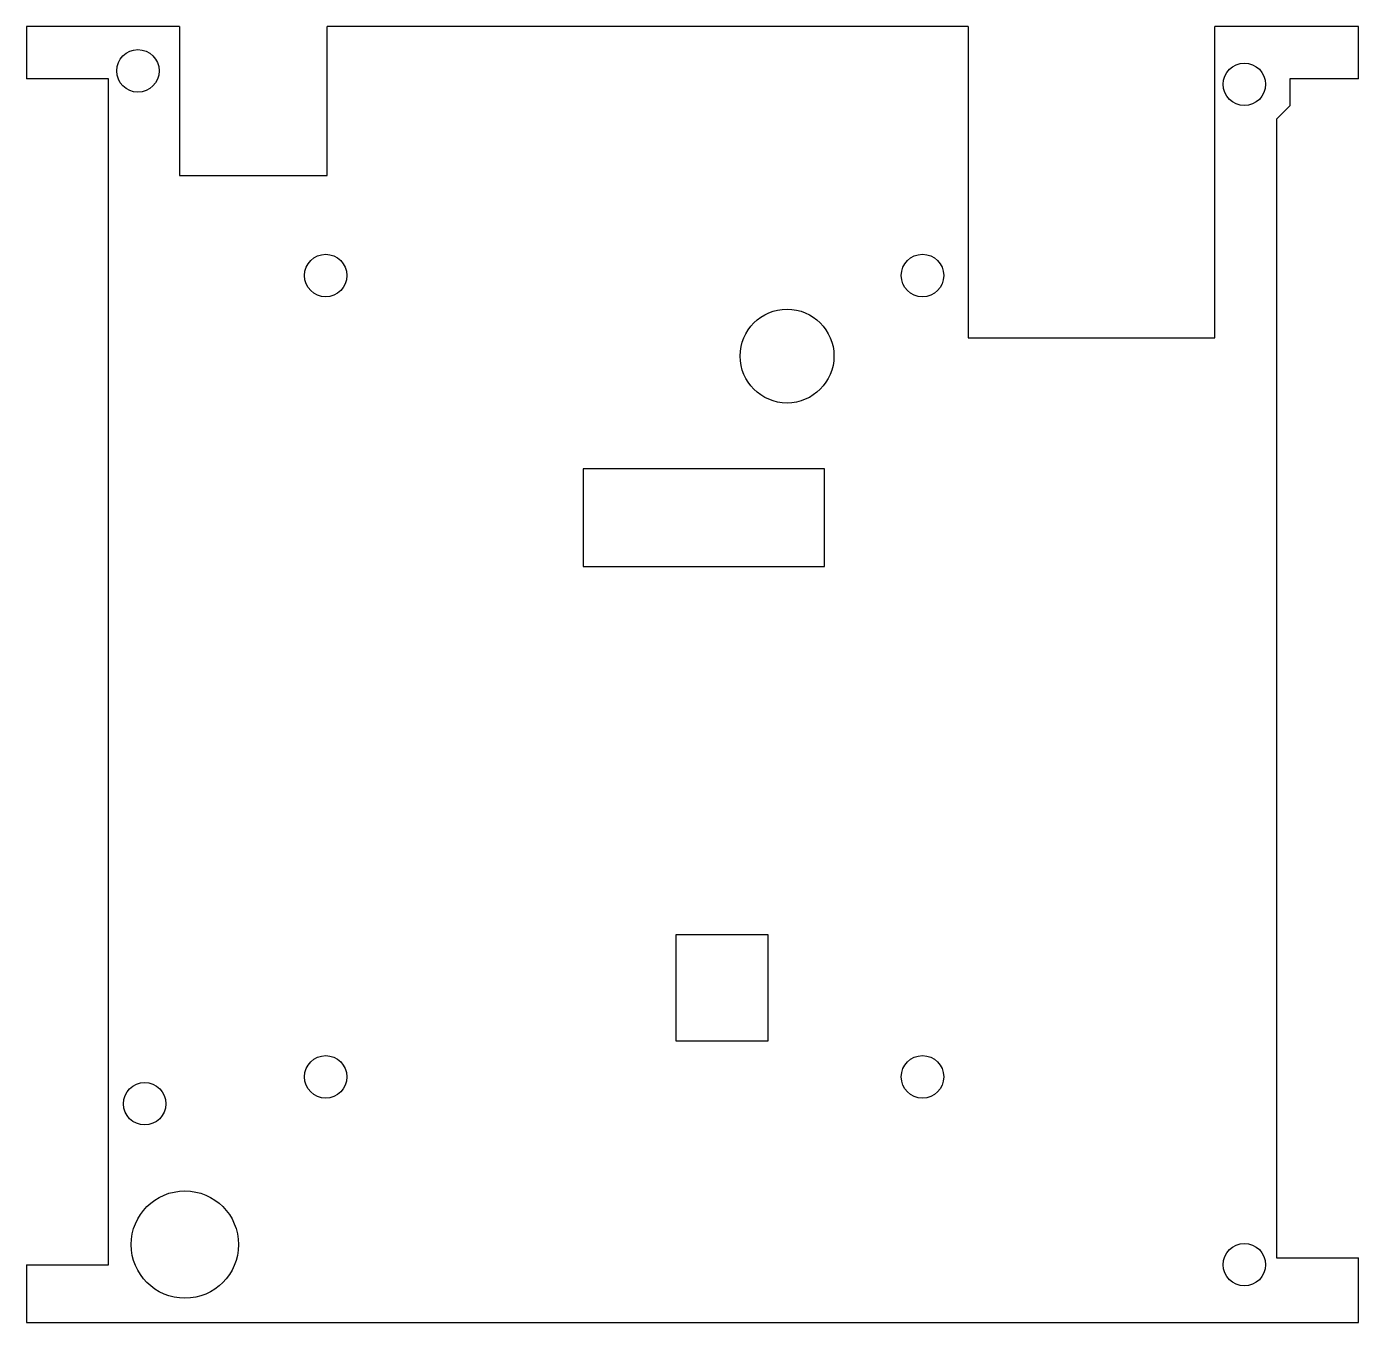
# Model space of a CAD drawing. Header units: millimetres. Extents: x -17.9 to 81.4, y -13.9 to 82.7.
import ezdxf

# ---------------------------------------------------------------- set-up
doc = ezdxf.new("R2010")
doc.units = ezdxf.units.MM

msp = doc.modelspace()

# ---------------------------------------------------------------- linework, layer by layer
at = {"color": 7, "linetype": 'Continuous', "lineweight": 25}
for p, q in [((-6.48, 82.72), (-17.88, 82.72)), ((-17.88, 82.72), (-17.88, 78.82)), ((-6.48, 82.72), (-6.48, 71.62)), ((52.32, 82.72), (4.52, 82.72)), ((4.52, 71.62), (4.52, 82.72)), ((52.32, 82.72), (52.32, 59.52)), ((81.42, 82.72), (70.72, 82.72)), ((70.72, 59.52), (70.72, 82.72)), ((81.42, 78.82), (81.42, 82.72)), ((-11.78, 78.82), (-17.88, 78.82)), ((-11.78, -9.58), (-11.78, 78.82)), ((76.32, 78.82), (76.32, 76.82)), ((81.42, 78.82), (76.32, 78.82)), ((75.32, 75.82), (76.32, 76.82)), ((75.32, 75.82), (75.32, -9.08)), ((-6.48, 71.62), (4.52, 71.62)), ((52.32, 59.52), (70.72, 59.52)), ((23.62, 49.76), (23.62, 42.46)), ((41.62, 49.76), (23.62, 49.76)), ((41.62, 42.46), (41.62, 49.76)), ((23.62, 42.46), (41.62, 42.46)), ((30.52, 15.02), (30.52, 7.12)), ((37.42, 15.02), (30.52, 15.02)), ((37.42, 7.12), (37.42, 15.02)), ((30.52, 7.12), (37.42, 7.12)), ((-17.88, -9.58), (-11.78, -9.58)), ((-17.88, -9.58), (-17.88, -13.88)), ((75.32, -9.08), (81.42, -9.08)), ((81.42, -13.88), (81.42, -9.08)), ((-17.88, -13.88), (81.42, -13.88))]:
    msp.add_line(p, q, dxfattribs=at)
for centre, radius in [((-9.58, 79.42), 1.585), ((72.92, 78.42), 1.585), ((4.42, 64.16), 1.585), ((48.92, 64.16), 1.585), ((38.82, 58.16), 3.5), ((4.42, 4.42), 1.585), ((48.92, 4.42), 1.585), ((-9.08, 2.42), 1.585), ((-6.08, -8.08), 4), ((72.92, -9.58), 1.585)]:
    msp.add_circle(centre, radius, dxfattribs=at)

doc.saveas('drawing.dxf')
